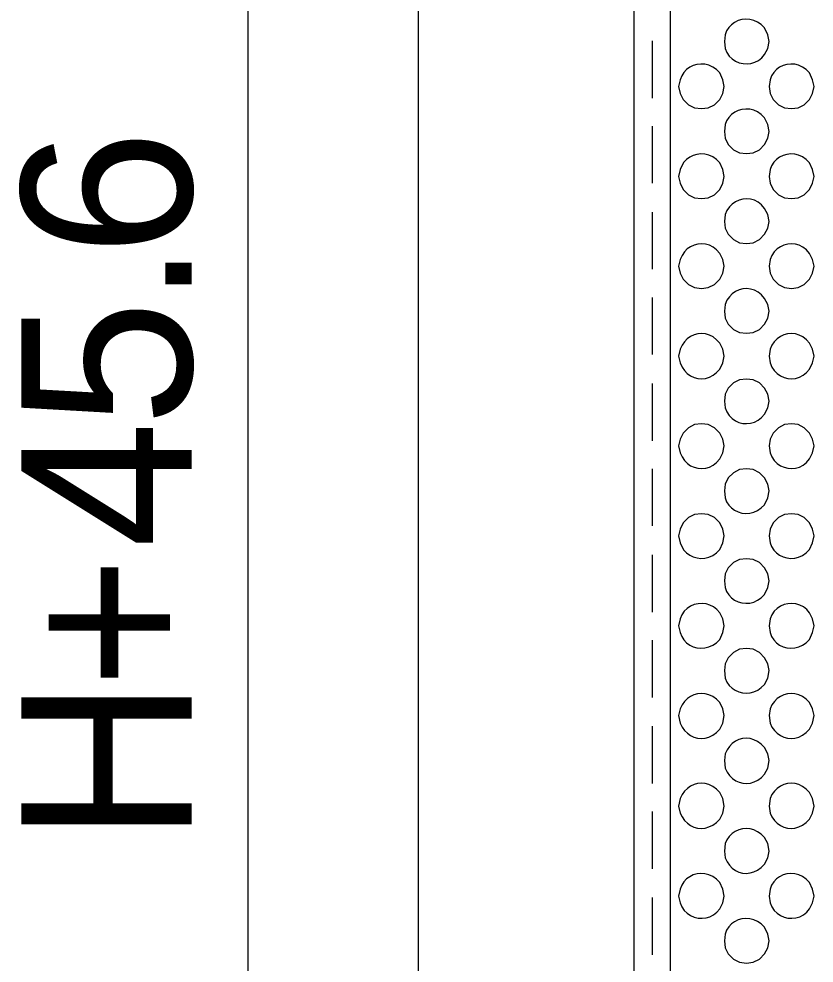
# Model space of a CAD drawing. Extents: x 0 to 248, y -13 to 228.
# Drawn here: x 17.56 to 44.47, y 57.9 to 89.84 of the extents above; entities that cross this region are included whole.
import ezdxf

# ---------------------------------------------------------------- set-up
doc = ezdxf.new("R2010")
doc.units = 0
doc.layers.add('GEOMETRY', color=7, linetype='Continuous')
doc.layers.add('TEXT', color=7, linetype='Continuous')

msp = doc.modelspace()

# ---------------------------------------------------------------- linework, layer by layer
at = {"layer": 'GEOMETRY', "lineweight": 13}
for points in [[(25.306, 126.021), (25.306, 18.347)], [(31.075, 126.021), (31.075, 18.347)], [(38.363, 118.732), (38.363, 25.662)], [(39.599, 117.523), (39.599, 26.874)], [(38.981, 89.091), (38.981, 87.159)], [(38.981, 86.207), (38.981, 84.276)], [(38.981, 83.296), (38.981, 81.366)], [(38.981, 80.413), (38.981, 78.481)], [(38.981, 77.503), (38.981, 75.571)], [(38.981, 74.618), (38.981, 72.686)], [(38.981, 71.708), (38.981, 69.776)], [(38.981, 68.823), (38.981, 66.891)], [(38.981, 65.915), (38.981, 63.981)], [(38.981, 63.03), (38.981, 61.096)], [(38.981, 60.12), (38.981, 58.186)]]:
    msp.add_lwpolyline(points, dxfattribs=at)
for points in [[(42.947, 89.066), (42.895, 89.296), (42.792, 89.529), (42.678, 89.641), (42.554, 89.726), (42.423, 89.784), (42.289, 89.818), (42.154, 89.827), (42.021, 89.812), (41.894, 89.776), (41.776, 89.718), (41.67, 89.64), (41.578, 89.543), (41.505, 89.428), (41.453, 89.296), (41.428, 89.066), (41.453, 88.834), (41.512, 88.696), (41.592, 88.579), (41.691, 88.482), (41.804, 88.407), (41.929, 88.354), (42.06, 88.322), (42.195, 88.314), (42.33, 88.329), (42.46, 88.367), (42.583, 88.429), (42.695, 88.516), (42.792, 88.629), (42.895, 88.834), (42.947, 89.066)], [(41.427, 87.546), (41.375, 87.778), (41.273, 88.011), (41.159, 88.123), (41.035, 88.207), (40.904, 88.266), (40.77, 88.299), (40.635, 88.308), (40.502, 88.294), (40.375, 88.258), (40.257, 88.2), (40.151, 88.123), (40.059, 88.026), (39.986, 87.911), (39.933, 87.778), (39.881, 87.546), (39.933, 87.314), (40.036, 87.109), (40.216, 86.929), (40.422, 86.825), (40.655, 86.8), (40.886, 86.825), (41.092, 86.929), (41.273, 87.109), (41.375, 87.314), (41.427, 87.546)], [(44.466, 87.546), (44.415, 87.778), (44.313, 88.011), (44.198, 88.123), (44.073, 88.208), (43.942, 88.266), (43.808, 88.3), (43.673, 88.309), (43.541, 88.294), (43.414, 88.258), (43.297, 88.2), (43.19, 88.123), (43.099, 88.026), (43.025, 87.91), (42.973, 87.778), (42.947, 87.546), (42.973, 87.314), (43.076, 87.109), (43.256, 86.929), (43.462, 86.825), (43.695, 86.8), (43.926, 86.825), (44.132, 86.929), (44.313, 87.109), (44.415, 87.314), (44.466, 87.546)], [(42.947, 86.027), (42.895, 86.259), (42.792, 86.49), (42.677, 86.602), (42.552, 86.687), (42.421, 86.746), (42.287, 86.779), (42.153, 86.788), (42.021, 86.773), (41.895, 86.737), (41.778, 86.679), (41.672, 86.602), (41.58, 86.505), (41.506, 86.39), (41.453, 86.259), (41.428, 86.027), (41.453, 85.797), (41.556, 85.59), (41.737, 85.408), (41.943, 85.306), (42.174, 85.281), (42.406, 85.306), (42.612, 85.408), (42.792, 85.59), (42.895, 85.797), (42.947, 86.027)], [(41.427, 84.507), (41.375, 84.739), (41.273, 84.972), (41.158, 85.084), (41.034, 85.169), (40.903, 85.227), (40.769, 85.261), (40.634, 85.27), (40.502, 85.255), (40.375, 85.219), (40.257, 85.161), (40.151, 85.083), (40.06, 84.986), (39.986, 84.871), (39.933, 84.739), (39.881, 84.507), (39.933, 84.277), (40.036, 84.07), (40.216, 83.89), (40.422, 83.786), (40.655, 83.761), (40.886, 83.786), (41.092, 83.89), (41.273, 84.07), (41.375, 84.277), (41.427, 84.507)], [(44.466, 84.507), (44.415, 84.739), (44.313, 84.972), (44.198, 85.084), (44.073, 85.169), (43.942, 85.227), (43.808, 85.261), (43.673, 85.27), (43.541, 85.255), (43.414, 85.219), (43.297, 85.161), (43.19, 85.083), (43.099, 84.986), (43.025, 84.871), (42.973, 84.739), (42.947, 84.507), (42.973, 84.277), (43.076, 84.07), (43.256, 83.89), (43.462, 83.788), (43.695, 83.761), (43.926, 83.788), (44.132, 83.89), (44.313, 84.07), (44.415, 84.277), (44.466, 84.507)], [(42.947, 82.989), (42.895, 83.219), (42.792, 83.425), (42.686, 83.544), (42.57, 83.635), (42.446, 83.7), (42.316, 83.739), (42.185, 83.752), (42.054, 83.742), (41.927, 83.709), (41.807, 83.652), (41.696, 83.575), (41.599, 83.476), (41.516, 83.357), (41.453, 83.219), (41.428, 82.989), (41.453, 82.757), (41.556, 82.55), (41.737, 82.37), (41.943, 82.266), (42.174, 82.241), (42.406, 82.266), (42.612, 82.37), (42.792, 82.55), (42.895, 82.757), (42.947, 82.989)], [(41.427, 81.47), (41.375, 81.7), (41.273, 81.907), (41.166, 82.025), (41.049, 82.116), (40.923, 82.18), (40.793, 82.219), (40.662, 82.232), (40.531, 82.222), (40.404, 82.188), (40.285, 82.132), (40.175, 82.054), (40.078, 81.956), (39.996, 81.837), (39.933, 81.7), (39.881, 81.47), (39.933, 81.238), (40.036, 81.031), (40.216, 80.851), (40.422, 80.747), (40.655, 80.722), (40.886, 80.747), (41.092, 80.851), (41.273, 81.031), (41.375, 81.238), (41.427, 81.47)], [(44.466, 81.47), (44.415, 81.7), (44.313, 81.907), (44.206, 82.025), (44.088, 82.116), (43.963, 82.18), (43.833, 82.219), (43.701, 82.232), (43.571, 82.222), (43.444, 82.188), (43.324, 82.132), (43.214, 82.054), (43.117, 81.956), (43.036, 81.837), (42.973, 81.7), (42.947, 81.47), (42.973, 81.238), (43.076, 81.031), (43.256, 80.851), (43.462, 80.747), (43.695, 80.722), (43.926, 80.747), (44.132, 80.851), (44.313, 81.031), (44.415, 81.238), (44.466, 81.47)], [(42.947, 79.948), (42.895, 80.18), (42.792, 80.385), (42.686, 80.505), (42.57, 80.596), (42.445, 80.661), (42.316, 80.7), (42.184, 80.714), (42.054, 80.704), (41.927, 80.67), (41.807, 80.614), (41.697, 80.536), (41.599, 80.438), (41.517, 80.319), (41.453, 80.18), (41.428, 79.948), (41.453, 79.718), (41.556, 79.511), (41.737, 79.332), (41.943, 79.227), (42.174, 79.202), (42.406, 79.227), (42.612, 79.332), (42.792, 79.511), (42.895, 79.718), (42.947, 79.948)], [(41.427, 78.431), (41.375, 78.661), (41.273, 78.868), (41.166, 78.987), (41.048, 79.078), (40.923, 79.142), (40.793, 79.181), (40.662, 79.195), (40.531, 79.184), (40.405, 79.151), (40.285, 79.094), (40.176, 79.016), (40.078, 78.918), (39.997, 78.799), (39.933, 78.661), (39.881, 78.431), (39.933, 78.199), (39.997, 78.061), (40.079, 77.942), (40.176, 77.843), (40.286, 77.765), (40.406, 77.709), (40.533, 77.675), (40.663, 77.665), (40.795, 77.679), (40.925, 77.718), (41.05, 77.782), (41.167, 77.873), (41.273, 77.992), (41.375, 78.199), (41.427, 78.431)], [(44.466, 78.431), (44.415, 78.661), (44.313, 78.868), (44.205, 78.987), (44.087, 79.078), (43.962, 79.142), (43.832, 79.181), (43.701, 79.195), (43.57, 79.184), (43.444, 79.15), (43.324, 79.094), (43.214, 79.016), (43.117, 78.917), (43.036, 78.799), (42.973, 78.661), (42.947, 78.431), (42.973, 78.199), (43.037, 78.06), (43.119, 77.941), (43.217, 77.842), (43.327, 77.764), (43.448, 77.708), (43.574, 77.675), (43.705, 77.665), (43.836, 77.679), (43.966, 77.718), (44.09, 77.783), (44.207, 77.875), (44.313, 77.994), (44.415, 78.199), (44.466, 78.431)], [(42.947, 76.909), (42.895, 77.141), (42.792, 77.348), (42.612, 77.528), (42.406, 77.632), (42.174, 77.657), (41.943, 77.632), (41.737, 77.528), (41.556, 77.348), (41.453, 77.141), (41.428, 76.909), (41.453, 76.679), (41.516, 76.542), (41.597, 76.424), (41.694, 76.325), (41.804, 76.247), (41.924, 76.191), (42.051, 76.157), (42.182, 76.147), (42.314, 76.161), (42.444, 76.199), (42.569, 76.263), (42.686, 76.354), (42.792, 76.472), (42.895, 76.679), (42.947, 76.909)], [(41.427, 75.392), (41.375, 75.622), (41.273, 75.829), (41.092, 76.009), (40.886, 76.113), (40.655, 76.138), (40.422, 76.113), (40.216, 76.009), (40.036, 75.829), (39.933, 75.622), (39.881, 75.392), (39.933, 75.16), (39.997, 75.022), (40.08, 74.903), (40.178, 74.804), (40.288, 74.726), (40.408, 74.67), (40.535, 74.637), (40.666, 74.627), (40.797, 74.641), (40.927, 74.68), (41.051, 74.745), (41.168, 74.836), (41.273, 74.955), (41.375, 75.16), (41.427, 75.392)], [(44.466, 75.392), (44.415, 75.622), (44.313, 75.829), (44.132, 76.009), (43.926, 76.113), (43.695, 76.138), (43.462, 76.113), (43.256, 76.009), (43.076, 75.829), (42.973, 75.622), (42.947, 75.392), (42.973, 75.16), (43.036, 75.022), (43.119, 74.903), (43.217, 74.804), (43.327, 74.726), (43.447, 74.67), (43.574, 74.637), (43.705, 74.627), (43.836, 74.641), (43.966, 74.68), (44.09, 74.745), (44.207, 74.836), (44.313, 74.955), (44.415, 75.16), (44.466, 75.392)], [(42.947, 73.873), (42.895, 74.102), (42.792, 74.31), (42.612, 74.489), (42.406, 74.591), (42.174, 74.618), (41.943, 74.591), (41.737, 74.489), (41.556, 74.31), (41.453, 74.102), (41.428, 73.873), (41.453, 73.64), (41.505, 73.508), (41.579, 73.393), (41.67, 73.296), (41.777, 73.218), (41.895, 73.16), (42.022, 73.124), (42.154, 73.11), (42.289, 73.119), (42.423, 73.152), (42.554, 73.211), (42.678, 73.295), (42.792, 73.407), (42.895, 73.64), (42.947, 73.873)], [(41.427, 72.353), (41.375, 72.582), (41.273, 72.79), (41.092, 72.97), (40.886, 73.074), (40.655, 73.099), (40.422, 73.074), (40.216, 72.97), (40.036, 72.79), (39.933, 72.582), (39.881, 72.353), (39.933, 72.121), (39.986, 71.988), (40.06, 71.873), (40.152, 71.776), (40.259, 71.699), (40.377, 71.641), (40.504, 71.605), (40.636, 71.591), (40.771, 71.601), (40.905, 71.634), (41.036, 71.693), (41.159, 71.778), (41.273, 71.89), (41.375, 72.121), (41.427, 72.353)], [(44.466, 72.353), (44.415, 72.582), (44.313, 72.79), (44.132, 72.97), (43.926, 73.074), (43.695, 73.099), (43.462, 73.074), (43.256, 72.97), (43.076, 72.79), (42.973, 72.582), (42.947, 72.353), (42.973, 72.121), (43.026, 71.989), (43.1, 71.874), (43.191, 71.777), (43.297, 71.7), (43.415, 71.642), (43.541, 71.606), (43.673, 71.592), (43.808, 71.601), (43.942, 71.634), (44.073, 71.693), (44.197, 71.778), (44.313, 71.89), (44.415, 72.121), (44.466, 72.353)], [(42.947, 70.833), (42.895, 71.063), (42.792, 71.27), (42.612, 71.45), (42.406, 71.554), (42.174, 71.58), (41.943, 71.554), (41.737, 71.45), (41.556, 71.27), (41.453, 71.063), (41.428, 70.833), (41.453, 70.601), (41.505, 70.469), (41.579, 70.354), (41.67, 70.257), (41.777, 70.18), (41.895, 70.122), (42.022, 70.085), (42.154, 70.071), (42.289, 70.08), (42.423, 70.113), (42.554, 70.172), (42.678, 70.256), (42.792, 70.368), (42.895, 70.601), (42.947, 70.833)], [(41.427, 69.314), (41.375, 69.546), (41.273, 69.751), (41.177, 69.863), (41.065, 69.95), (40.941, 70.013), (40.81, 70.051), (40.676, 70.066), (40.54, 70.057), (40.409, 70.026), (40.284, 69.972), (40.171, 69.897), (40.072, 69.801), (39.992, 69.683), (39.933, 69.546), (39.881, 69.314), (39.933, 69.082), (39.987, 68.949), (40.061, 68.834), (40.152, 68.737), (40.259, 68.659), (40.377, 68.602), (40.503, 68.566), (40.635, 68.552), (40.77, 68.561), (40.904, 68.595), (41.035, 68.653), (41.159, 68.738), (41.273, 68.851), (41.375, 69.082), (41.427, 69.314)], [(44.466, 69.314), (44.415, 69.546), (44.313, 69.751), (44.216, 69.863), (44.104, 69.95), (43.981, 70.013), (43.85, 70.051), (43.715, 70.066), (43.58, 70.057), (43.448, 70.026), (43.323, 69.972), (43.21, 69.897), (43.111, 69.801), (43.031, 69.683), (42.973, 69.546), (42.947, 69.314), (42.973, 69.082), (43.026, 68.949), (43.1, 68.834), (43.191, 68.737), (43.298, 68.659), (43.416, 68.602), (43.542, 68.566), (43.675, 68.552), (43.809, 68.561), (43.944, 68.595), (44.074, 68.653), (44.198, 68.738), (44.313, 68.851), (44.415, 69.082), (44.466, 69.314)], [(42.947, 67.794), (42.895, 68.026), (42.792, 68.231), (42.612, 68.411), (42.406, 68.515), (42.174, 68.54), (41.943, 68.515), (41.737, 68.411), (41.556, 68.231), (41.453, 68.026), (41.428, 67.794), (41.453, 67.536), (41.514, 67.408), (41.593, 67.297), (41.688, 67.204), (41.795, 67.131), (41.913, 67.077), (42.038, 67.044), (42.167, 67.033), (42.299, 67.044), (42.43, 67.078), (42.557, 67.137), (42.679, 67.22), (42.792, 67.33), (42.895, 67.536), (42.947, 67.794)], [(41.427, 66.275), (41.375, 66.507), (41.273, 66.714), (41.158, 66.829), (41.035, 66.916), (40.908, 66.978), (40.778, 67.014), (40.649, 67.026), (40.522, 67.015), (40.399, 66.981), (40.284, 66.925), (40.177, 66.849), (40.081, 66.754), (40, 66.639), (39.933, 66.507), (39.881, 66.275), (39.933, 66.017), (40, 65.884), (40.083, 65.77), (40.179, 65.674), (40.285, 65.598), (40.401, 65.543), (40.524, 65.509), (40.65, 65.498), (40.779, 65.51), (40.908, 65.547), (41.035, 65.609), (41.158, 65.697), (41.273, 65.812), (41.375, 66.017), (41.427, 66.275)], [(44.466, 66.275), (44.415, 66.507), (44.313, 66.714), (44.197, 66.829), (44.074, 66.916), (43.947, 66.978), (43.818, 67.014), (43.688, 67.026), (43.561, 67.015), (43.439, 66.981), (43.323, 66.925), (43.216, 66.849), (43.121, 66.754), (43.039, 66.639), (42.973, 66.507), (42.947, 66.275), (42.973, 66.017), (43.04, 65.884), (43.122, 65.77), (43.218, 65.674), (43.325, 65.598), (43.44, 65.543), (43.563, 65.509), (43.689, 65.498), (43.818, 65.51), (43.947, 65.547), (44.074, 65.609), (44.197, 65.697), (44.313, 65.812), (44.415, 66.017), (44.466, 66.275)], [(42.947, 64.755), (42.895, 64.985), (42.792, 65.192), (42.676, 65.308), (42.554, 65.396), (42.427, 65.458), (42.298, 65.494), (42.169, 65.506), (42.041, 65.495), (41.919, 65.461), (41.803, 65.405), (41.696, 65.328), (41.601, 65.232), (41.519, 65.118), (41.453, 64.985), (41.428, 64.755), (41.453, 64.498), (41.523, 64.361), (41.608, 64.244), (41.706, 64.148), (41.814, 64.072), (41.931, 64.018), (42.054, 63.987), (42.18, 63.978), (42.309, 63.992), (42.436, 64.03), (42.561, 64.092), (42.68, 64.179), (42.792, 64.292), (42.895, 64.498), (42.947, 64.755)], [(41.427, 63.21), (41.375, 63.468), (41.273, 63.673), (41.158, 63.788), (41.036, 63.876), (40.909, 63.938), (40.78, 63.975), (40.651, 63.987), (40.524, 63.976), (40.402, 63.942), (40.286, 63.887), (40.179, 63.811), (40.083, 63.715), (40, 63.601), (39.933, 63.468), (39.881, 63.21), (39.933, 62.978), (40, 62.846), (40.083, 62.731), (40.179, 62.635), (40.285, 62.559), (40.401, 62.504), (40.524, 62.47), (40.65, 62.459), (40.779, 62.471), (40.908, 62.508), (41.035, 62.57), (41.158, 62.658), (41.273, 62.773), (41.375, 62.978), (41.427, 63.21)], [(44.466, 63.209), (44.415, 63.468), (44.313, 63.673), (44.197, 63.789), (44.075, 63.877), (43.949, 63.939), (43.82, 63.975), (43.69, 63.987), (43.563, 63.976), (43.441, 63.942), (43.325, 63.887), (43.218, 63.811), (43.122, 63.715), (43.039, 63.601), (42.973, 63.468), (42.947, 63.209), (42.973, 62.978), (43.04, 62.846), (43.122, 62.731), (43.218, 62.635), (43.325, 62.559), (43.44, 62.504), (43.563, 62.47), (43.689, 62.459), (43.818, 62.471), (43.947, 62.507), (44.074, 62.569), (44.197, 62.657), (44.313, 62.772), (44.415, 62.978), (44.466, 63.209)], [(42.947, 61.691), (42.895, 61.949), (42.792, 62.154), (42.678, 62.264), (42.555, 62.348), (42.428, 62.407), (42.298, 62.442), (42.167, 62.453), (42.038, 62.442), (41.915, 62.408), (41.798, 62.355), (41.691, 62.281), (41.596, 62.188), (41.516, 62.077), (41.453, 61.949), (41.428, 61.691), (41.453, 61.459), (41.519, 61.326), (41.602, 61.211), (41.697, 61.115), (41.804, 61.039), (41.921, 60.984), (42.043, 60.95), (42.17, 60.938), (42.3, 60.951), (42.429, 60.987), (42.555, 61.049), (42.677, 61.138), (42.792, 61.254), (42.895, 61.459), (42.947, 61.691)], [(41.427, 60.171), (41.375, 60.403), (41.273, 60.634), (41.159, 60.746), (41.035, 60.831), (40.905, 60.89), (40.77, 60.923), (40.636, 60.933), (40.504, 60.919), (40.377, 60.883), (40.259, 60.825), (40.153, 60.748), (40.061, 60.651), (39.987, 60.536), (39.933, 60.403), (39.881, 60.171), (39.933, 59.939), (39.992, 59.802), (40.072, 59.684), (40.171, 59.588), (40.285, 59.513), (40.409, 59.459), (40.541, 59.428), (40.676, 59.419), (40.811, 59.434), (40.942, 59.472), (41.065, 59.535), (41.177, 59.622), (41.273, 59.734), (41.375, 59.939), (41.427, 60.171)], [(44.466, 60.171), (44.415, 60.403), (44.313, 60.634), (44.198, 60.746), (44.074, 60.831), (43.944, 60.89), (43.81, 60.923), (43.675, 60.933), (43.543, 60.919), (43.416, 60.883), (43.298, 60.825), (43.192, 60.748), (43.1, 60.651), (43.026, 60.536), (42.973, 60.403), (42.947, 60.171), (42.973, 59.939), (43.031, 59.802), (43.111, 59.684), (43.21, 59.588), (43.324, 59.513), (43.448, 59.459), (43.58, 59.428), (43.715, 59.419), (43.85, 59.434), (43.981, 59.472), (44.104, 59.535), (44.216, 59.622), (44.313, 59.734), (44.415, 59.939), (44.466, 60.171)], [(42.947, 58.652), (42.895, 58.884), (42.792, 59.117), (42.678, 59.228), (42.555, 59.311), (42.424, 59.369), (42.289, 59.402), (42.154, 59.411), (42.021, 59.397), (41.894, 59.361), (41.776, 59.304), (41.669, 59.226), (41.578, 59.13), (41.505, 59.015), (41.453, 58.884), (41.428, 58.652), (41.453, 58.42), (41.556, 58.215), (41.737, 58.035), (41.943, 57.931), (42.174, 57.906), (42.406, 57.931), (42.612, 58.035), (42.792, 58.215), (42.895, 58.42), (42.947, 58.652)]]:
    msp.add_lwpolyline(points, close=True, dxfattribs=at)

# ---------------------------------------------------------------- texts
at = {"layer": 'TEXT'}
for s, p in [('6', (23.407, 81.807)), ('.', (23.407, 80.151)), ('5', (23.407, 76.047)), ('4', (23.407, 71.943)), ('+', (23.407, 67.175)), ('H', (23.407, 61.959))]:
    msp.add_text(s, height=5.76, rotation=90, dxfattribs=at).set_placement(p)

doc.saveas('drawing.dxf')
